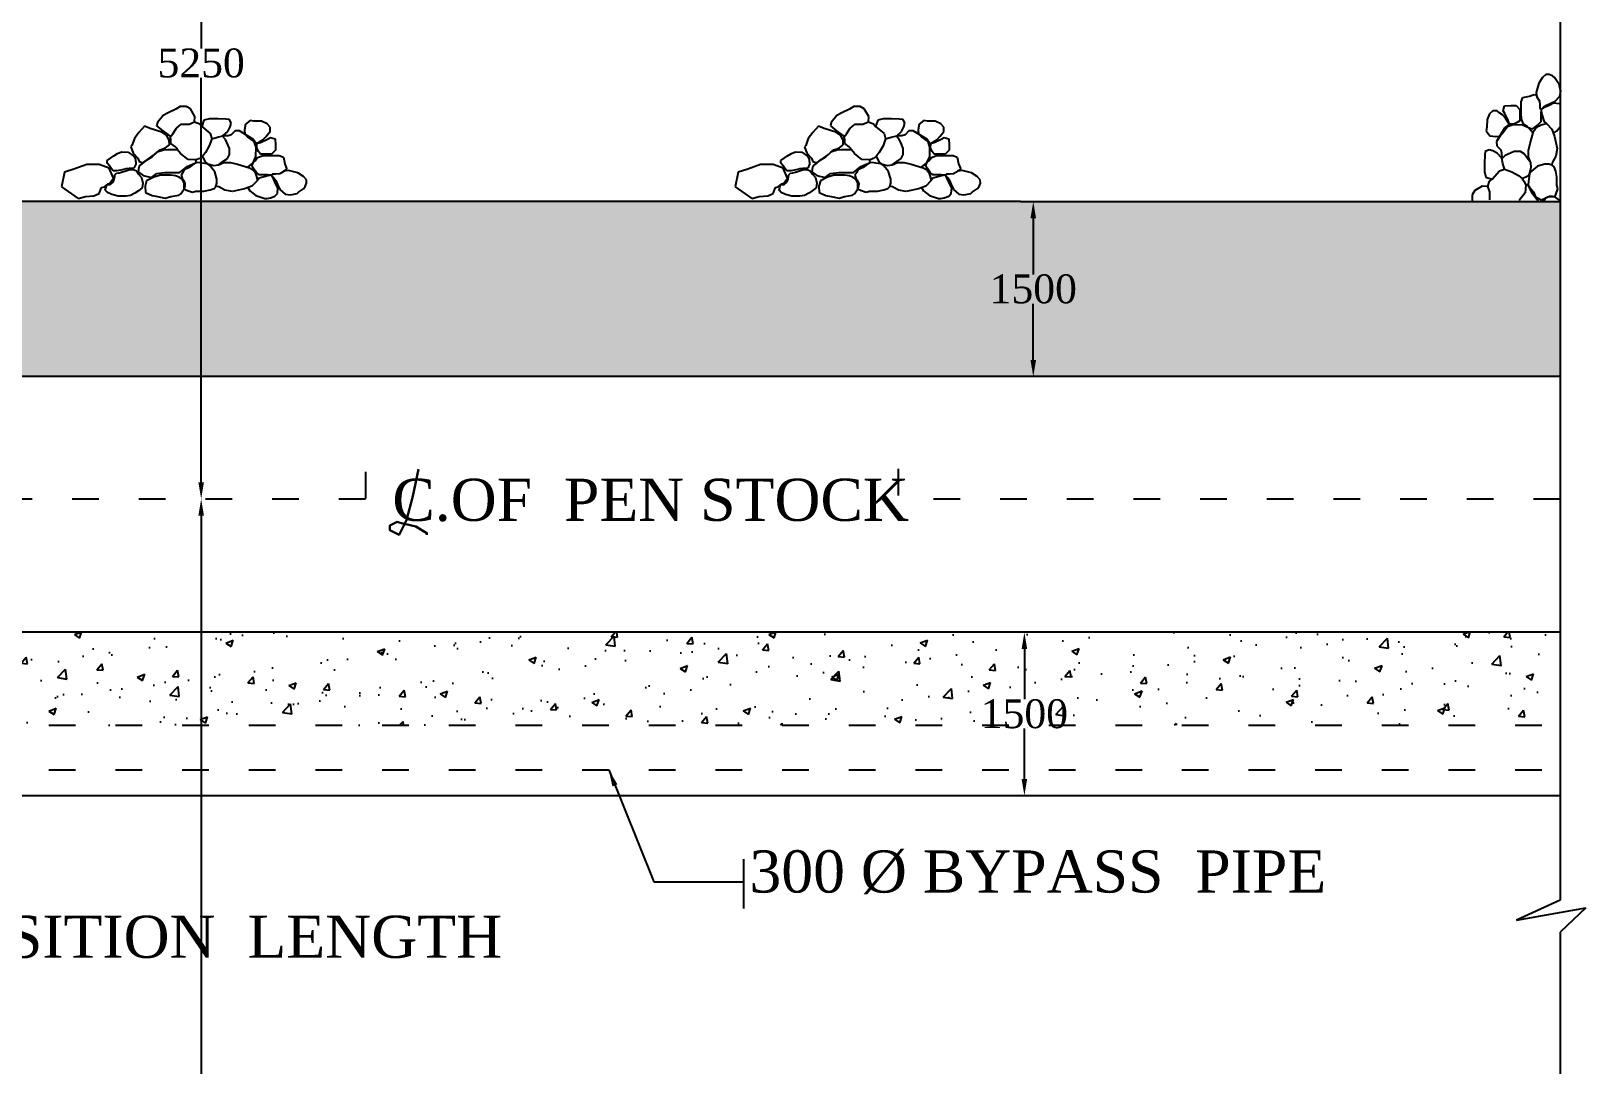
# Model space of a CAD drawing. Header units: millimetres. Extents: x 2343 to 98395, y -428 to 60462.
# Drawn here: x 63435 to 77430, y 43184 to 52489 of the extents above; entities that cross this region are included whole.
import ezdxf

# ---------------------------------------------------------------- set-up
doc = ezdxf.new("R2010")
doc.units = ezdxf.units.MM
doc.header["$MEASUREMENT"] = 0
doc.header["$PDMODE"] = 66
doc.header["$PDSIZE"] = 170
doc.linetypes.add('ACAD_ISO03W100', pattern=[30, 12, -18])
for name, color, linetype in [('DIM', 5, 'Continuous'), ('DOT LINE', 3, 'ACAD_ISO03W100'), ('DWG. LINE', 1, 'Continuous'), ('HATCH', 2, 'Continuous'), ('TEXT', 7, 'Continuous')]:
    doc.layers.add(name, color=color, linetype=linetype)
doc.styles.get("Standard").update_dxf_attribs({"font": 'times.ttf', "height": 260})
doc.dimstyles.get("Standard").update_dxf_attribs({"dimtxt": 260, "dimasz": 150, "dimexe": 0.18, "dimexo": 0.0625, "dimgap": 0.09, "dimtad": 0, "dimtih": 1, "dimtoh": 1, "dimdec": 1, "dimzin": 0, "dimdsep": 46, "dimtxsty": 'Standard', "dimcen": 0.09, "dimse1": 1, "dimse2": 1, "dimclrd": 5, "dimclre": 5, "dimclrt": 4, "dimadec": 0, "dimazin": 0, "dimtfac": 1, "dimtdec": 1, "dimtofl": 0, "dimtmove": 0, "dimatfit": 3, "dimfxl": 0, "dimtolj": 1, "dimtzin": 0, "dimarcsym": 0})
pattern_1 = [(50, (1115, 3101.15), (680.423, -59.5293), [71.148, -782.6293]), (355, (1115, 3101.15), (-131.6253, 713.561), [56.9185, -626.1034]), (100.4514, (1171.7, 3096.2), (548.798, 654.031), [60.4666, -665.1326]), (46.1842, (1115, 3290.9), (1012.429, -157.018), [106.722, -1173.944]), (96.6356, (1199.3, 3277.8), (886.66, 924.089), [90.7, -997.699]), (351.1842, (1115, 3290.9), (886.659, 924.09), [85.378, -939.155]), (21, (1209.84, 3243.44), (566.251, -381.941), [71.148, -782.6293]), (326, (1209.84, 3243.44), (230.819, 687.9075), [56.9185, -626.1034]), (71.4514, (1257, 3211.6), (797.07, 305.966), [60.4666, -665.1326]), (37.5, (1114.98, 3101.15), (11.53534, 315.79695), [0, -618.5143, 0, -635.5899, 0, -628.475]), (7.5, (1114.98, 3101.15), (249.5587, 374.1554), [0, -362.3811, 0, -604.2847, 0, -239.532]), (327.5, (903.43, 3101.15), (506.40616, -21.3965), [0, -237.1604, 0, -739.9404, 0, -981.844]), (317.5, (808.57, 3101.15), (553.2347, 94.9637), [0, -308.3085, 0, -491.3963, 0, -697.2516])]

# ---------------------------------------------------------------- blocks, each defined once
blk = doc.blocks.new('*D60')
at = {"layer": 'Defpoints', "color": 0}
for p in [(72376, 47078), (72376, 45608), (72376, 45608)]:
    blk.add_point(p, dxfattribs=at)
at = {"layer": 'DIM', "color": 5, "lineweight": -2}
for p, q in [((72376, 46928), (72376, 46475)), ((72376, 45758), (72376, 46211))]:
    blk.add_line(p, q, dxfattribs=at)
at = {"layer": 'DIM', "color": 5}
for points in [[(72351, 46928), (72401, 46928), (72376, 47078)], [(72351, 45758), (72401, 45758), (72376, 45608)]]:
    blk.add_solid(points, dxfattribs=at)
at = {"layer": 'DIM', "color": 4, "insert": (72376, 46343), "char_height": 260, "attachment_point": 5}
blk.add_mtext('\\A1;1500', dxfattribs=at)
blk = doc.blocks.new('*D62')
at = {"layer": 'Defpoints', "color": 0}
for p in [(64966, 56124), (64966, 48277, 19), (64966, 48277)]:
    blk.add_point(p, dxfattribs=at)
at = {"layer": 'DIM', "color": 5, "lineweight": -2}
for p, q in [((64966, 55974), (64966, 52333)), ((64966, 48427), (64966, 52068))]:
    blk.add_line(p, q, dxfattribs=at)
at = {"layer": 'DIM', "color": 5}
for points in [[(64941, 55974), (64991, 55974), (64966, 56124)], [(64941, 48427), (64991, 48427), (64966, 48277)]]:
    blk.add_solid(points, dxfattribs=at)
at = {"layer": 'DIM', "color": 4, "insert": (64966, 52200), "char_height": 260, "attachment_point": 5}
blk.add_mtext('\\A1;5250', dxfattribs=at)
blk = doc.blocks.new('*D66')
at = {"layer": 'Defpoints', "color": 0}
for p in [(64966, 48277), (64966, 36460), (64966, 36460)]:
    blk.add_point(p, dxfattribs=at)
at = {"layer": 'DIM', "color": 5, "lineweight": -2}
for p, q in [((64966, 48127), (64966, 42501)), ((64966, 36610), (64966, 42236))]:
    blk.add_line(p, q, dxfattribs=at)
at = {"layer": 'DIM', "color": 5}
for points in [[(64941, 48127), (64991, 48127), (64966, 48277)], [(64941, 36610), (64991, 36610), (64966, 36460)]]:
    blk.add_solid(points, dxfattribs=at)
at = {"layer": 'DIM', "color": 4, "insert": (64966, 42368), "char_height": 260, "attachment_point": 5}
blk.add_mtext('\\A1;12000', dxfattribs=at)
blk = doc.blocks.new('*D70')
at = {"layer": 'Defpoints', "color": 0}
for p in [(72456, 50954), (72456, 49379), (72456, 49379)]:
    blk.add_point(p, dxfattribs=at)
at = {"layer": 'DIM', "color": 5, "lineweight": -2}
for p, q in [((72456, 50804), (72456, 50299)), ((72456, 49529), (72456, 50034))]:
    blk.add_line(p, q, dxfattribs=at)
at = {"layer": 'DIM', "color": 5}
for points in [[(72431, 50804), (72481, 50804), (72456, 50954)], [(72431, 49529), (72481, 49529), (72456, 49379)]]:
    blk.add_solid(points, dxfattribs=at)
at = {"layer": 'DIM', "color": 4, "insert": (72456, 50167), "char_height": 260, "attachment_point": 5}
blk.add_mtext('\\A1;1500', dxfattribs=at)

msp = doc.modelspace()

# ---------------------------------------------------------------- hatches: boundary and pattern name
at = {"layer": 'HATCH'}
h = msp.add_hatch(dxfattribs=at)
h.set_pattern_fill('AR-CONC', color=256, scale=94.864159, style=0)
h.set_pattern_definition(pattern_1)
h.paths.add_polyline_path([(77198, 50954.24), (72340.54, 50954.24), (61608.73, 50954.24), (61608.73, 51355.53), (58815.05, 51355.53), (58815.05, 49648.37), (58815.05, 49209.2), (61452.5, 49378.82), (77198, 49378.82)])
h = msp.add_hatch(dxfattribs=at)
h.set_pattern_fill('AR-CONC', color=256, scale=94.864159, style=0)
h.set_pattern_definition(pattern_1)
h.paths.add_polyline_path([(68236.31, 47078.42), (61440.27, 47078.42), (61440.27, 47079.27), (58815.05, 47277.67), (58815.05, 46858.83), (58815.05, 46240.61), (68236.31, 46240.61)])
h = msp.add_hatch(dxfattribs=at)
h.set_pattern_fill('AR-CONC', color=256, scale=94.864159, style=0)
h.set_pattern_definition(pattern_1)
h.paths.add_polyline_path([(77198, 47078.42), (68236.31, 47078.42), (68236.31, 46240.61), (77198, 46240.61)])
h.paths.add_polyline_path([(71916.61, 46559.05), (72835.12, 46559.05), (72835.12, 46127.24), (71916.61, 46127.24)], flags=9)

# ---------------------------------------------------------------- linework, layer by layer
at = {"layer": 'DIM'}
msp.add_line((69846.36, 45035.1), (69846.36, 44591.57), dxfattribs=at)
at = {"layer": 'DOT LINE', "ltscale": 20}
for p, q in [((66444.66, 48521.98), (66444.66, 48016.01)), ((71238.71, 48548.98), (71238.71, 48016.01)), ((66444.66, 48276.83), (55124.29, 48276.83)), ((77198, 48276.83), (71238.71, 48276.83)), ((55194.78, 46240.61), (77198, 46240.61)), ((55194.78, 45838.92), (77198, 45838.92))]:
    msp.add_line(p, q, dxfattribs=at)
at = {"layer": 'DWG. LINE'}
for p, q in [((77198, 53059.75), (77198, 51972.92)), ((77198, 52315.96), (77198, 45419.74)), ((72340.54, 50954.24), (61608.73, 50954.24)), ((72340.54, 50954.24), (77198, 50954.24)), ((77198, 49378.82), (61452.5, 49378.82)), ((77198, 47078.42), (61451.56, 47078.42)), ((61519.29, 45607.87), (77198, 45607.87)), ((77198, 45607.87), (77198, 44666.16)), ((77198, 44666.16), (76805.83, 44487.02)), ((76805.83, 44487.02), (77430.45, 44598.22)), ((77430.45, 44598.22), (77198, 44379.67)), ((77198, 44379.67), (77198, 37242.94))]:
    msp.add_line(p, q, dxfattribs=at)
at = {"layer": 'HATCH'}
for p, q in [((77038.66, 52071.08), (77005.41, 52019.04)), ((77068.5, 52096.68), (77038.66, 52071.08)), ((77099.19, 52099.24), (77068.5, 52096.68)), ((77129.03, 52086.44), (77099.19, 52099.24)), ((77148.64, 52071.08), (77129.03, 52086.44)), ((77177.66, 52024.87), (77148.64, 52071.08)), ((77005.41, 52019.04), (76983.25, 51935.43)), ((76983.25, 51935.43), (76988.36, 51897.89)), ((77190.45, 52012.93), (77177.66, 52024.87)), ((77198.98, 51967.71), (77190.45, 52012.93)), ((77197.27, 51904.57), (77204.09, 51949.79)), ((77204.09, 51949.79), (77198.98, 51967.71)), ((64737.68, 51785.08), (64668.03, 51753.6)), ((64777.48, 51809.94), (64737.68, 51785.08)), ((64832.2, 51809.94), (64777.48, 51809.94)), ((64870.34, 51788.4), (64832.2, 51809.94)), ((64910.14, 51720.46), (64870.34, 51788.4)), ((70802.44, 51785.08), (70732.79, 51753.6)), ((70842.24, 51809.94), (70802.44, 51785.08)), ((70896.96, 51809.94), (70842.24, 51809.94)), ((70935.1, 51788.4), (70896.96, 51809.94)), ((70974.9, 51720.46), (70935.1, 51788.4)), ((76686.72, 51772.57), (76699, 51814.89)), ((76699, 51814.89), (76753.56, 51817.62)), ((76753.56, 51817.62), (76801.3, 51818.98)), ((76801.3, 51818.98), (76836.77, 51782.13)), ((76836.77, 51782.13), (76836.77, 51728.89)), ((76847.41, 51852.7), (76862.76, 51891.09)), ((76847.41, 51798.1), (76847.41, 51852.7)), ((76849.12, 51749.47), (76847.41, 51798.1)), ((76862.76, 51891.09), (76892.6, 51897.07)), ((76892.6, 51897.07), (76923.29, 51903.04)), ((76923.29, 51903.04), (76965.06, 51918.39)), ((76965.06, 51918.39), (76978.7, 51915.84)), ((76978.7, 51915.84), (76990.63, 51894)), ((76988.36, 51897.89), (77012.23, 51856.94)), ((77012.23, 51856.94), (77015.64, 51822.81)), ((77015.64, 51822.81), (77015.64, 51792.95)), ((77015.64, 51792.95), (77027.1, 51783.66)), ((77027.1, 51783.66), (77023.31, 51746.02)), ((77027.1, 51783.66), (77048.37, 51804.4)), ((77049.1, 51797.97), (77027.1, 51783.66)), ((77027.1, 51783.66), (77030.4, 51748.42)), ((77048.37, 51804.4), (77074.48, 51821.46)), ((77100.82, 51820), (77049.1, 51797.97)), ((77074.48, 51821.46), (77108.58, 51836.93)), ((77139.33, 51840.92), (77100.82, 51820)), ((77108.58, 51836.93), (77153.34, 51857.19)), ((77191.04, 51835.41), (77139.33, 51840.92)), ((77153.34, 51857.19), (77197.27, 51904.57)), ((64571.85, 51665.78), (64565.22, 51635.95)), ((64623.26, 51728.74), (64571.85, 51665.78)), ((64668.03, 51753.6), (64623.26, 51728.74)), ((64742.65, 51614.41), (64787.43, 51650.86)), ((64787.43, 51650.86), (64857.07, 51650.86)), ((64857.07, 51650.86), (64906.82, 51670.75)), ((64906.82, 51670.75), (64910.14, 51720.46)), ((64906.82, 51670.75), (64954, 51654.89)), ((64954, 51654.89), (64971.49, 51630.98)), ((64991.39, 51687.32), (64971.49, 51630.98)), ((65041.14, 51700.57), (64991.39, 51687.32)), ((65115.76, 51700.57), (65041.14, 51700.57)), ((65187.07, 51697.26), (65115.76, 51700.57)), ((65220.23, 51693.95), (65187.07, 51697.26)), ((65235.16, 51659.15), (65220.23, 51693.95)), ((65226.87, 51626.01), (65235.16, 51659.15)), ((65363.78, 51652.45), (65355.59, 51599.25)), ((65407.46, 51683.83), (65363.78, 51652.45)), ((65440.22, 51678.37), (65407.46, 51683.83)), ((65508.48, 51677.01), (65440.22, 51678.37)), ((65560.35, 51653.82), (65508.48, 51677.01)), ((65587.65, 51625.17), (65560.35, 51653.82)), ((70636.61, 51665.78), (70629.98, 51635.95)), ((70688.02, 51728.74), (70636.61, 51665.78)), ((70732.79, 51753.6), (70688.02, 51728.74)), ((70807.41, 51614.41), (70852.18, 51650.86)), ((70852.18, 51650.86), (70921.83, 51650.86)), ((70921.83, 51650.86), (70971.58, 51670.75)), ((70971.58, 51670.75), (70974.9, 51720.46)), ((70971.58, 51670.75), (71018.76, 51654.89)), ((71018.76, 51654.89), (71036.25, 51630.98)), ((71056.15, 51687.32), (71036.25, 51630.98)), ((71105.9, 51700.57), (71056.15, 51687.32)), ((71180.52, 51700.57), (71105.9, 51700.57)), ((71251.83, 51697.26), (71180.52, 51700.57)), ((71284.99, 51693.95), (71251.83, 51697.26)), ((71299.92, 51659.15), (71284.99, 51693.95)), ((71291.62, 51626.01), (71299.92, 51659.15)), ((71428.54, 51652.45), (71420.35, 51599.25)), ((71472.22, 51683.83), (71428.54, 51652.45)), ((71504.98, 51678.37), (71472.22, 51683.83)), ((71573.24, 51677.01), (71504.98, 51678.37)), ((71625.11, 51653.82), (71573.24, 51677.01)), ((71652.41, 51625.17), (71625.11, 51653.82)), ((76540.76, 51692.03), (76539.4, 51623.78)), ((76563.95, 51743.9), (76540.76, 51692.03)), ((76592.6, 51771.21), (76563.95, 51743.9)), ((76632.16, 51769.84), (76592.6, 51771.21)), ((76655.35, 51750.73), (76632.16, 51769.84)), ((76678.54, 51734.35), (76655.35, 51750.73)), ((76707.18, 51705.68), (76678.54, 51734.35)), ((76700.36, 51746.63), (76686.72, 51772.57)), ((76731.73, 51683.84), (76700.36, 51746.63)), ((76701.72, 51618.32), (76741.28, 51646.98)), ((76739.96, 51652.1), (76707.18, 51705.68)), ((76774.36, 51644.37), (76723.89, 51627.99)), ((76741.28, 51646.98), (76731.73, 51683.84)), ((76780.84, 51649.71), (76739.96, 51652.1)), ((76858.93, 51643.01), (76774.36, 51644.37)), ((76812.21, 51664.73), (76780.84, 51649.71)), ((76836.77, 51682.48), (76812.21, 51664.73)), ((76836.77, 51728.89), (76836.77, 51682.48)), ((76850.82, 51698.27), (76849.12, 51749.47)), ((76865.31, 51658.18), (76850.82, 51698.27)), ((76913.81, 51617.84), (76858.93, 51643.01)), ((76896.29, 51635.11), (76865.31, 51658.18)), ((77001.15, 51647.91), (76965.34, 51621.46)), ((77023.31, 51670.94), (77001.15, 51647.91)), ((77002.43, 51634.5), (77028.68, 51644.51)), ((77023.31, 51746.02), (77023.31, 51714.46)), ((77023.31, 51714.46), (77023.31, 51670.94)), ((77028.68, 51644.51), (77074.93, 51655.77)), ((77030.4, 51748.42), (77053.5, 51671.35)), ((77053.5, 51671.35), (77074.93, 51655.77)), ((77074.93, 51655.77), (77123.68, 51606.98)), ((64365.83, 51520.83), (64343.03, 51457.66)), ((64406.25, 51575.72), (64365.83, 51520.83)), ((64457.03, 51631.64), (64406.25, 51575.72)), ((64507.82, 51611.97), (64457.03, 51631.64)), ((64613.53, 51577.79), (64507.82, 51611.97)), ((64565.22, 51635.95), (64621.6, 51591.21)), ((64654.99, 51550.86), (64613.53, 51577.79)), ((64621.6, 51591.21), (64665, 51556.77)), ((64678.82, 51506.33), (64654.99, 51550.86)), ((64665, 51556.77), (64694.56, 51543.16)), ((64680.9, 51464.9), (64678.82, 51506.33)), ((64693.95, 51512.89), (64687.28, 51546.51)), ((64693.95, 51477.39), (64693.95, 51512.89)), ((64694.56, 51543.16), (64711.15, 51564.7)), ((64711.15, 51564.7), (64742.65, 51614.41)), ((64971.49, 51630.98), (65047.77, 51566.36)), ((65062.7, 51519.96), (65038.86, 51454.84)), ((65047.77, 51566.36), (65062.7, 51519.96)), ((65062.7, 51519.96), (65112.45, 51534.87)), ((65112.45, 51534.87), (65162.2, 51544.81)), ((65184.51, 51514.09), (65158.94, 51541.81)), ((65162.2, 51544.81), (65205.31, 51584.58)), ((65208.16, 51547.42), (65162.2, 51544.81)), ((65198.27, 51486.59), (65184.51, 51514.09)), ((65205.31, 51584.58), (65226.87, 51626.01)), ((65236.83, 51554.24), (65208.16, 51547.42)), ((65272.32, 51589.71), (65236.83, 51554.24)), ((65310.54, 51592.43), (65272.32, 51589.71)), ((65363.78, 51558.33), (65310.54, 51592.43)), ((65326.84, 51581.99), (65434.76, 51516.05)), ((65355.59, 51599.25), (65358.59, 51561.66)), ((65384.37, 51537.53), (65363.78, 51558.33)), ((65444.44, 51493.88), (65384.37, 51537.53)), ((65434.76, 51516.05), (65463.43, 51476.49)), ((65468.55, 51477.81), (65522.13, 51510.59)), ((65500.29, 51486.04), (65563.08, 51517.41)), ((65522.13, 51510.59), (65550.8, 51539.24)), ((65550.8, 51539.24), (65567.18, 51562.42)), ((65563.08, 51517.41), (65589.02, 51531.05)), ((65567.18, 51562.42), (65586.29, 51585.61)), ((65586.29, 51585.61), (65587.65, 51625.17)), ((65589.02, 51531.05), (65631.34, 51518.77)), ((65631.34, 51518.77), (65634.07, 51464.21)), ((70430.58, 51520.83), (70407.78, 51457.66)), ((70471, 51575.72), (70430.58, 51520.83)), ((70521.79, 51631.64), (70471, 51575.72)), ((70572.57, 51611.97), (70521.79, 51631.64)), ((70678.29, 51577.79), (70572.57, 51611.97)), ((70629.98, 51635.95), (70686.36, 51591.21)), ((70719.74, 51550.86), (70678.29, 51577.79)), ((70686.36, 51591.21), (70729.76, 51556.77)), ((70743.58, 51506.33), (70719.74, 51550.86)), ((70729.76, 51556.77), (70759.32, 51543.16)), ((70745.65, 51464.9), (70743.58, 51506.33)), ((70758.7, 51512.89), (70752.04, 51546.51)), ((70758.7, 51477.39), (70758.7, 51512.89)), ((70759.32, 51543.16), (70775.9, 51564.7)), ((70775.9, 51564.7), (70807.41, 51614.41)), ((71036.25, 51630.98), (71112.53, 51566.36)), ((71127.46, 51519.96), (71103.62, 51454.84)), ((71112.53, 51566.36), (71127.46, 51519.96)), ((71127.46, 51519.96), (71177.2, 51534.87)), ((71177.2, 51534.87), (71226.95, 51544.81)), ((71249.26, 51514.09), (71223.69, 51541.81)), ((71226.95, 51544.81), (71270.07, 51584.58)), ((71272.92, 51547.42), (71226.95, 51544.81)), ((71263.02, 51486.59), (71249.26, 51514.09)), ((71270.07, 51584.58), (71291.62, 51626.01)), ((71301.58, 51554.24), (71272.92, 51547.42)), ((71337.08, 51589.71), (71301.58, 51554.24)), ((71375.3, 51592.43), (71337.08, 51589.71)), ((71428.54, 51558.33), (71375.3, 51592.43)), ((71391.6, 51581.99), (71499.52, 51516.05)), ((71420.35, 51599.25), (71423.35, 51561.66)), ((71449.13, 51537.53), (71428.54, 51558.33)), ((71509.2, 51493.88), (71449.13, 51537.53)), ((71499.52, 51516.05), (71528.19, 51476.49)), ((71533.31, 51477.81), (71586.89, 51510.59)), ((71565.05, 51486.04), (71627.84, 51517.41)), ((71586.89, 51510.59), (71615.55, 51539.24)), ((71615.55, 51539.24), (71631.93, 51562.42)), ((71627.84, 51517.41), (71653.78, 51531.05)), ((71631.93, 51562.42), (71651.05, 51585.61)), ((71651.05, 51585.61), (71652.41, 51625.17)), ((71653.78, 51531.05), (71696.09, 51518.77)), ((71696.09, 51518.77), (71698.82, 51464.21)), ((76539.4, 51623.78), (76533.94, 51591.02)), ((76533.94, 51591.02), (76565.32, 51547.33)), ((76565.32, 51547.33), (76618.52, 51539.14)), ((76618.52, 51539.14), (76656.11, 51542.14)), ((76659.44, 51547.33), (76625.34, 51494.09)), ((76635.78, 51510.39), (76701.72, 51618.32)), ((76680.24, 51567.93), (76659.44, 51547.33)), ((76723.89, 51627.99), (76680.24, 51567.93)), ((76909.07, 51619.75), (76896.29, 51635.11)), ((76944.88, 51605.25), (76909.07, 51619.75)), ((76954.54, 51570.04), (76913.81, 51617.84)), ((76927.43, 51475.64), (76958.68, 51584.47)), ((76965.34, 51621.46), (76944.88, 51605.25)), ((76958.68, 51584.47), (76976.18, 51613.24)), ((76976.18, 51613.24), (77002.43, 51634.5)), ((77123.68, 51606.98), (77148.68, 51540.68)), ((77137.59, 51570.08), (77166.83, 51587.66)), ((77148.68, 51540.68), (77172.43, 51430.6)), ((77166.83, 51587.66), (77198, 51628.12)), ((64118.86, 51323.52), (64178.97, 51367.01)), ((64178.97, 51367.01), (64214.21, 51387.73)), ((64214.21, 51387.73), (64250.48, 51403.26)), ((64250.48, 51403.26), (64308.52, 51400.15)), ((64308.52, 51400.15), (64360.34, 51363.91)), ((64343.03, 51457.66), (64331.62, 51445.72)), ((64331.62, 51445.72), (64353.38, 51388.76)), ((64353.38, 51388.76), (64394.84, 51346.3)), ((64360.34, 51363.91), (64374.85, 51336.98)), ((64484.13, 51333.29), (64547.19, 51378.4)), ((64569.99, 51399.12), (64524.39, 51357.69)), ((64547.19, 51378.4), (64569.99, 51399.12)), ((64569.99, 51399.12), (64595.9, 51420.87)), ((64626.99, 51417.76), (64569.99, 51399.12)), ((64595.9, 51420.87), (64645.65, 51439.51)), ((64665.34, 51420.87), (64626.99, 51417.76)), ((64645.65, 51439.51), (64680.9, 51464.9)), ((64754.47, 51419.83), (64665.34, 51420.87)), ((64733.74, 51446.15), (64693.95, 51477.39)), ((64756.47, 51426.27), (64733.74, 51446.15)), ((64781.42, 51387.72), (64754.47, 51419.83)), ((64848.79, 51333.87), (64781.42, 51387.72)), ((65004.22, 51395.38), (64977.58, 51359.87)), ((65038.86, 51454.84), (65004.22, 51395.38)), ((65220.78, 51432.84), (65198.27, 51486.59)), ((65202.02, 51341.59), (65220.78, 51376.59)), ((65220.78, 51376.59), (65220.78, 51432.84)), ((65460.82, 51443.41), (65444.44, 51493.88)), ((65459.45, 51358.84), (65460.82, 51443.41)), ((65463.43, 51476.49), (65500.29, 51486.04)), ((65466.16, 51436.93), (65468.55, 51477.81)), ((65481.18, 51405.56), (65466.16, 51436.93)), ((65474.62, 51352.46), (65514.72, 51366.95)), ((65498.92, 51381), (65481.18, 51405.56)), ((65545.34, 51381), (65498.92, 51381)), ((65514.72, 51366.95), (65565.91, 51368.65)), ((65598.57, 51381), (65545.34, 51381)), ((65565.91, 51368.65), (65614.54, 51370.36)), ((65635.43, 51416.47), (65598.57, 51381)), ((65614.54, 51370.36), (65669.15, 51370.36)), ((65634.07, 51464.21), (65635.43, 51416.47)), ((65669.15, 51370.36), (65707.54, 51355.01)), ((70183.61, 51323.52), (70243.73, 51367.01)), ((70243.73, 51367.01), (70278.96, 51387.73)), ((70278.96, 51387.73), (70315.24, 51403.26)), ((70315.24, 51403.26), (70373.28, 51400.15)), ((70373.28, 51400.15), (70425.1, 51363.91)), ((70407.78, 51457.66), (70396.37, 51445.72)), ((70396.37, 51445.72), (70418.14, 51388.76)), ((70418.14, 51388.76), (70459.59, 51346.3)), ((70425.1, 51363.91), (70439.61, 51336.98)), ((70548.89, 51333.29), (70611.95, 51378.4)), ((70634.75, 51399.12), (70589.15, 51357.69)), ((70611.95, 51378.4), (70634.75, 51399.12)), ((70634.75, 51399.12), (70660.66, 51420.87)), ((70691.75, 51417.76), (70634.75, 51399.12)), ((70660.66, 51420.87), (70710.41, 51439.51)), ((70730.1, 51420.87), (70691.75, 51417.76)), ((70710.41, 51439.51), (70745.65, 51464.9)), ((70819.23, 51419.83), (70730.1, 51420.87)), ((70798.49, 51446.15), (70758.7, 51477.39)), ((70821.23, 51426.27), (70798.49, 51446.15)), ((70846.18, 51387.72), (70819.23, 51419.83)), ((70913.54, 51333.87), (70846.18, 51387.72)), ((71068.98, 51395.38), (71042.34, 51359.87)), ((71103.62, 51454.84), (71068.98, 51395.38)), ((71285.54, 51432.84), (71263.02, 51486.59)), ((71266.78, 51341.59), (71285.54, 51376.59)), ((71285.54, 51376.59), (71285.54, 51432.84)), ((71525.58, 51443.41), (71509.2, 51493.88)), ((71524.21, 51358.84), (71525.58, 51443.41)), ((71528.19, 51476.49), (71565.05, 51486.04)), ((71530.92, 51436.93), (71533.31, 51477.81)), ((71545.93, 51405.56), (71530.92, 51436.93)), ((71539.38, 51352.46), (71579.48, 51366.95)), ((71563.68, 51381), (71545.93, 51405.56)), ((71610.09, 51381), (71563.68, 51381)), ((71579.48, 51366.95), (71630.67, 51368.65)), ((71663.33, 51381), (71610.09, 51381)), ((71630.67, 51368.65), (71679.3, 51370.36)), ((71700.19, 51416.47), (71663.33, 51381)), ((71679.3, 51370.36), (71733.9, 51370.36)), ((71698.82, 51464.21), (71700.19, 51416.47)), ((71733.9, 51370.36), (71772.3, 51355.01)), ((76520.51, 51370.62), (76517.2, 51299.32)), ((76523.82, 51403.79), (76520.51, 51370.62)), ((76558.62, 51418.71), (76523.82, 51403.79)), ((76591.76, 51410.42), (76558.62, 51418.71)), ((76633.19, 51388.86), (76591.76, 51410.42)), ((76625.34, 51494.09), (76628.06, 51455.87)), ((76628.06, 51455.87), (76663.53, 51420.38)), ((76672.96, 51345.75), (76633.19, 51388.86)), ((76663.53, 51420.38), (76670.35, 51391.71)), ((76670.35, 51391.71), (76672.96, 51345.75)), ((76703.68, 51368.06), (76675.96, 51342.49)), ((76731.18, 51381.82), (76703.68, 51368.06)), ((76784.93, 51404.34), (76731.18, 51381.82)), ((76841.18, 51404.34), (76784.93, 51404.34)), ((76876.18, 51385.57), (76841.18, 51404.34)), ((76902.43, 51345.54), (76876.18, 51385.57)), ((76912.43, 51413.09), (76927.43, 51475.64)), ((76912.43, 51353.05), (76912.43, 51413.09)), ((77159.93, 51363.06), (77131.18, 51308.02)), ((77172.43, 51430.6), (77159.93, 51363.06)), ((63820.63, 51245.8), (63734.58, 51220.01)), ((63936.79, 51288.8), (63820.63, 51245.8)), ((64048.65, 51288.8), (63936.79, 51288.8)), ((64139.01, 51254.4), (64048.65, 51288.8)), ((64118.86, 51299.7), (64118.86, 51323.52)), ((64139.59, 51275.88), (64118.86, 51299.7)), ((64177.73, 51164.12), (64139.01, 51254.4)), ((64158.24, 51248.95), (64139.59, 51275.88)), ((64172.75, 51230.31), (64158.24, 51248.95)), ((64207.99, 51230.31), (64172.75, 51230.31)), ((64242.19, 51236.52), (64207.99, 51230.31)), ((64291.94, 51248.95), (64242.19, 51236.52)), ((64250.48, 51217.88), (64286.76, 51231.34)), ((64286.76, 51231.34), (64323.03, 51242.74)), ((64316.81, 51253.09), (64288.52, 51248.1)), ((64332.36, 51253.09), (64316.81, 51253.09)), ((64323.03, 51242.74), (64357.23, 51241.7)), ((64361.38, 51254.13), (64332.36, 51253.09)), ((64357.23, 51241.7), (64384.18, 51230.31)), ((64376.92, 51291.41), (64361.38, 51254.13)), ((64374.85, 51336.98), (64376.92, 51291.41)), ((64384.18, 51230.31), (64402.83, 51202.35)), ((64394.84, 51346.3), (64408.31, 51316.27)), ((64404.16, 51264.48), (64397.95, 51220.99)), ((64420.75, 51285.2), (64404.16, 51264.48)), ((64408.31, 51316.27), (64442.35, 51303.46)), ((64461.17, 51319.37), (64420.75, 51285.2)), ((64442.35, 51303.46), (64484.13, 51333.29)), ((64524.39, 51357.69), (64461.17, 51319.37)), ((64772.09, 51214.77), (64804.22, 51240.66)), ((64813.66, 51240.77), (64801.68, 51215.56)), ((64804.22, 51240.66), (64840.5, 51268.63)), ((64859.07, 51260.3), (64813.66, 51240.77)), ((64840.5, 51268.63), (64922.37, 51306.94)), ((64918.23, 51328.69), (64848.79, 51333.87)), ((64886.19, 51282.36), (64859.07, 51260.3)), ((64922.37, 51306.94), (64886.19, 51282.36)), ((64925.18, 51329.7), (64918.23, 51328.69)), ((64922.37, 51306.94), (64918.23, 51328.69)), ((64954.93, 51303.78), (64922.37, 51306.94)), ((64950.93, 51343.01), (64925.18, 51329.7)), ((64977.58, 51359.87), (64950.93, 51343.01)), ((64973.21, 51300.63), (64954.93, 51303.78)), ((65021.77, 51293.7), (64973.21, 51300.63)), ((64977.58, 51359.87), (65003.12, 51310.34)), ((65003.12, 51310.34), (65021.77, 51293.7)), ((65043.21, 51277.95), (65021.77, 51293.7)), ((65021.77, 51293.7), (65079.43, 51279.09)), ((65075.44, 51240.53), (65043.21, 51277.95)), ((65088.06, 51222.26), (65075.44, 51240.53)), ((65079.43, 51279.09), (65120.71, 51284.09)), ((65120.71, 51284.09), (65161.99, 51315.34)), ((65120.71, 51284.09), (65169.49, 51305.34)), ((65161.99, 51315.34), (65202.02, 51341.59)), ((65169.49, 51305.34), (65229.54, 51305.34)), ((65229.54, 51305.34), (65292.08, 51290.34)), ((65292.08, 51290.34), (65400.91, 51259.09)), ((65386.49, 51263.23), (65434.28, 51303.97)), ((65400.91, 51259.09), (65429.68, 51241.59)), ((65421.7, 51272.89), (65436.2, 51308.7)), ((65437.91, 51252.43), (65421.7, 51272.89)), ((65429.68, 51241.59), (65450.95, 51215.34)), ((65434.28, 51303.97), (65459.45, 51358.84)), ((65436.2, 51308.7), (65451.56, 51321.49)), ((65464.35, 51216.62), (65437.91, 51252.43)), ((65451.56, 51321.49), (65474.62, 51352.46)), ((65714.34, 51229.41), (65673.38, 51205.54)), ((65707.54, 51355.01), (65713.51, 51325.18)), ((65732.28, 51239.07), (65710.45, 51227.14)), ((65713.51, 51325.18), (65719.48, 51294.48)), ((65751.88, 51234.53), (65714.34, 51229.41)), ((65719.48, 51294.48), (65734.84, 51252.71)), ((65734.84, 51252.71), (65732.28, 51239.07)), ((65835.49, 51212.36), (65751.88, 51234.53)), ((69885.38, 51245.8), (69799.33, 51220.01)), ((70001.55, 51288.8), (69885.38, 51245.8)), ((70113.41, 51288.8), (70001.55, 51288.8)), ((70203.76, 51254.4), (70113.41, 51288.8)), ((70183.61, 51299.7), (70183.61, 51323.52)), ((70204.34, 51275.88), (70183.61, 51299.7)), ((70242.48, 51164.12), (70203.76, 51254.4)), ((70223, 51248.95), (70204.34, 51275.88)), ((70237.51, 51230.31), (70223, 51248.95)), ((70272.75, 51230.31), (70237.51, 51230.31)), ((70306.95, 51236.52), (70272.75, 51230.31)), ((70356.7, 51248.95), (70306.95, 51236.52)), ((70315.24, 51217.88), (70351.51, 51231.34)), ((70351.51, 51231.34), (70387.79, 51242.74)), ((70381.57, 51253.09), (70353.28, 51248.1)), ((70397.12, 51253.09), (70381.57, 51253.09)), ((70387.79, 51242.74), (70421.99, 51241.7)), ((70426.14, 51254.13), (70397.12, 51253.09)), ((70421.99, 51241.7), (70448.94, 51230.31)), ((70441.68, 51291.41), (70426.14, 51254.13)), ((70439.61, 51336.98), (70441.68, 51291.41)), ((70448.94, 51230.31), (70467.59, 51202.35)), ((70459.59, 51346.3), (70473.07, 51316.27)), ((70468.92, 51264.48), (70462.7, 51220.99)), ((70485.5, 51285.2), (70468.92, 51264.48)), ((70473.07, 51316.27), (70507.1, 51303.46)), ((70525.92, 51319.37), (70485.5, 51285.2)), ((70507.1, 51303.46), (70548.89, 51333.29)), ((70589.15, 51357.69), (70525.92, 51319.37)), ((70836.85, 51214.77), (70868.98, 51240.66)), ((70878.42, 51240.77), (70866.44, 51215.56)), ((70868.98, 51240.66), (70905.25, 51268.63)), ((70923.83, 51260.3), (70878.42, 51240.77)), ((70905.25, 51268.63), (70987.13, 51306.94)), ((70982.98, 51328.69), (70913.54, 51333.87)), ((70950.94, 51282.36), (70923.83, 51260.3)), ((70987.13, 51306.94), (70950.94, 51282.36)), ((70989.93, 51329.7), (70982.98, 51328.69)), ((70987.13, 51306.94), (70982.98, 51328.69)), ((71019.68, 51303.78), (70987.13, 51306.94)), ((71015.69, 51343.01), (70989.93, 51329.7)), ((71042.34, 51359.87), (71015.69, 51343.01)), ((71037.97, 51300.63), (71019.68, 51303.78)), ((71086.53, 51293.7), (71037.97, 51300.63)), ((71042.34, 51359.87), (71067.88, 51310.34)), ((71067.88, 51310.34), (71086.53, 51293.7)), ((71107.97, 51277.95), (71086.53, 51293.7)), ((71086.53, 51293.7), (71144.19, 51279.09)), ((71140.2, 51240.53), (71107.97, 51277.95)), ((71152.81, 51222.26), (71140.2, 51240.53)), ((71144.19, 51279.09), (71185.47, 51284.09)), ((71185.47, 51284.09), (71226.75, 51315.34)), ((71185.47, 51284.09), (71234.25, 51305.34)), ((71226.75, 51315.34), (71266.78, 51341.59)), ((71234.25, 51305.34), (71294.3, 51305.34)), ((71294.3, 51305.34), (71356.84, 51290.34)), ((71356.84, 51290.34), (71465.67, 51259.09)), ((71451.25, 51263.23), (71499.04, 51303.97)), ((71465.67, 51259.09), (71494.44, 51241.59)), ((71486.45, 51272.89), (71500.96, 51308.7)), ((71502.66, 51252.43), (71486.45, 51272.89)), ((71494.44, 51241.59), (71515.71, 51215.34)), ((71499.04, 51303.97), (71524.21, 51358.84)), ((71500.96, 51308.7), (71516.31, 51321.49)), ((71529.11, 51216.62), (71502.66, 51252.43)), ((71516.31, 51321.49), (71539.38, 51352.46)), ((71779.09, 51229.41), (71738.14, 51205.54)), ((71772.3, 51355.01), (71778.27, 51325.18)), ((71797.04, 51239.07), (71775.21, 51227.14)), ((71778.27, 51325.18), (71784.24, 51294.48)), ((71816.63, 51234.53), (71779.09, 51229.41)), ((71784.24, 51294.48), (71799.6, 51252.71)), ((71799.6, 51252.71), (71797.04, 51239.07)), ((71900.24, 51212.36), (71816.63, 51234.53)), ((76517.2, 51299.32), (76517.2, 51224.69)), ((76517.2, 51224.69), (76530.45, 51174.95)), ((76586.79, 51155.05), (76651.42, 51231.33)), ((76651.42, 51231.33), (76697.81, 51246.25)), ((76682.9, 51296), (76672.96, 51345.75)), ((76697.81, 51246.25), (76682.9, 51296)), ((76697.81, 51246.25), (76762.93, 51222.42)), ((76762.93, 51222.42), (76822.4, 51187.78)), ((76933.68, 51304.26), (76902.43, 51345.54)), ((76933.68, 51304.26), (76912.43, 51353.05)), ((76924.07, 51205.33), (76938.68, 51262.98)), ((76939.82, 51226.77), (76924.07, 51205.33)), ((76938.68, 51262.98), (76933.68, 51304.26)), ((76977.24, 51259), (76939.82, 51226.77)), ((76995.51, 51271.61), (76977.24, 51259)), ((77061.05, 51291.79), (76995.51, 51271.61)), ((77098.23, 51291.79), (77061.05, 51291.79)), ((77126.59, 51282.96), (77098.23, 51291.79)), ((77131.18, 51308.02), (77123.66, 51283.87)), ((77144.23, 51266.56), (77126.59, 51282.96)), ((77158.73, 51229.36), (77144.23, 51266.56)), ((77168.81, 51173.6), (77158.73, 51229.36)), ((63734.58, 51220.01), (63708.76, 51086.73)), ((63708.76, 51086.73), (63859.35, 50983.55)), ((64048.65, 51026.54), (64070.17, 51082.43)), ((64070.17, 51082.43), (64095.98, 51086.73)), ((64095.98, 51086.73), (64128.18, 51113.28)), ((64103.31, 51058.39), (64109.53, 51085.32)), ((64109.53, 51085.32), (64117.15, 51104.18)), ((64117.15, 51104.18), (64147.88, 51108.1)), ((64128.18, 51113.28), (64144.77, 51120.53)), ((64144.77, 51120.53), (64177.73, 51164.12)), ((64147.88, 51108.1), (64172.75, 51127.78)), ((64172.75, 51127.78), (64184.15, 51156.78)), ((64184.15, 51156.78), (64188.3, 51182.67)), ((64188.3, 51182.67), (64190.37, 51196.13)), ((64190.37, 51196.13), (64204.88, 51210.63)), ((64204.88, 51210.63), (64227.68, 51211.67)), ((64227.68, 51211.67), (64250.48, 51217.88)), ((64397.95, 51220.99), (64444.58, 51188.88)), ((64402.83, 51202.35), (64429.78, 51172.31)), ((64429.78, 51172.31), (64442.22, 51121.57)), ((64442.22, 51121.57), (64436, 51077.03)), ((64444.58, 51188.88), (64518.17, 51170.24)), ((64474.64, 51140.21), (64461.17, 51092.57)), ((64461.17, 51092.57), (64465.31, 51036.64)), ((64539.93, 51175.42), (64474.64, 51140.21)), ((64518.17, 51170.24), (64566.88, 51207.52)), ((64600.05, 51193.02), (64539.93, 51175.42)), ((64566.88, 51207.52), (64640.47, 51214.77)), ((64692.29, 51193.02), (64600.05, 51193.02)), ((64640.47, 51214.77), (64696.43, 51214.77)), ((64738.93, 51185.77), (64692.29, 51193.02)), ((64696.43, 51214.77), (64744.11, 51214.77)), ((64767.95, 51173.35), (64735.04, 51186.38)), ((64744.11, 51214.77), (64772.09, 51214.77)), ((64798, 51153.67), (64767.95, 51173.35)), ((64801.68, 51215.56), (64786.55, 51190.99)), ((64786.55, 51190.99), (64794.75, 51166.41)), ((64794.75, 51166.41), (64807.36, 51146.24)), ((64813.55, 51121.56), (64798, 51153.67)), ((64807.36, 51146.24), (64820.01, 51116.38)), ((64813.55, 51067.71), (64813.55, 51121.56)), ((64819.38, 51091.81), (64813.55, 51067.71)), ((64820.01, 51116.38), (64819.38, 51091.81)), ((65083.01, 51073.54), (65099.41, 51091.18)), ((65108.24, 51156.72), (65088.06, 51222.26)), ((65099.41, 51091.18), (65108.24, 51119.54)), ((65124.46, 51086.59), (65100.32, 51094.11)), ((65108.24, 51119.54), (65108.24, 51156.72)), ((65179.5, 51057.85), (65124.46, 51086.59)), ((65423.43, 51094.09), (65357.13, 51069.1)), ((65472.21, 51142.84), (65423.43, 51094.09)), ((65450.95, 51215.34), (65460.96, 51189.09)), ((65460.96, 51189.09), (65472.21, 51142.84)), ((65487.39, 51194.46), (65464.35, 51216.62)), ((65487.79, 51164.27), (65472.21, 51142.84)), ((65530.9, 51194.46), (65487.39, 51194.46)), ((65564.87, 51187.37), (65487.79, 51164.27)), ((65562.47, 51194.46), (65530.9, 51194.46)), ((65600.11, 51190.67), (65562.47, 51194.46)), ((65600.11, 51190.67), (65564.87, 51187.37)), ((65609.4, 51202.13), (65600.11, 51190.67)), ((65614.42, 51168.67), (65600.11, 51190.67)), ((65600.11, 51190.67), (65620.85, 51169.4)), ((65639.26, 51202.13), (65609.4, 51202.13)), ((65636.44, 51116.95), (65614.42, 51168.67)), ((65620.85, 51169.4), (65637.91, 51143.29)), ((65657.36, 51078.44), (65636.44, 51116.95)), ((65637.91, 51143.29), (65653.37, 51109.19)), ((65673.38, 51205.54), (65639.26, 51202.13)), ((65653.37, 51109.19), (65673.64, 51064.43)), ((65887.53, 51179.11), (65835.49, 51212.36)), ((65913.13, 51149.27), (65887.53, 51179.11)), ((65887.53, 51069.13), (65902.89, 51088.74)), ((65902.89, 51088.74), (65915.69, 51118.58)), ((65915.69, 51118.58), (65913.13, 51149.27)), ((69799.33, 51220.01), (69773.52, 51086.73)), ((69773.52, 51086.73), (69924.1, 50983.55)), ((70113.41, 51026.54), (70134.92, 51082.43)), ((70134.92, 51082.43), (70160.74, 51086.73)), ((70160.74, 51086.73), (70192.94, 51113.28)), ((70168.07, 51058.39), (70174.29, 51085.32)), ((70174.29, 51085.32), (70181.91, 51104.18)), ((70181.91, 51104.18), (70212.63, 51108.1)), ((70192.94, 51113.28), (70209.52, 51120.53)), ((70209.52, 51120.53), (70242.48, 51164.12)), ((70212.63, 51108.1), (70237.51, 51127.78)), ((70237.51, 51127.78), (70248.91, 51156.78)), ((70248.91, 51156.78), (70253.05, 51182.67)), ((70253.05, 51182.67), (70255.13, 51196.13)), ((70255.13, 51196.13), (70269.64, 51210.63)), ((70269.64, 51210.63), (70292.44, 51211.67)), ((70292.44, 51211.67), (70315.24, 51217.88)), ((70462.7, 51220.99), (70509.34, 51188.88)), ((70467.59, 51202.35), (70494.54, 51172.31)), ((70494.54, 51172.31), (70506.98, 51121.57)), ((70506.98, 51121.57), (70500.76, 51077.03)), ((70509.34, 51188.88), (70582.93, 51170.24)), ((70539.4, 51140.21), (70525.92, 51092.57)), ((70525.92, 51092.57), (70530.07, 51036.64)), ((70604.69, 51175.42), (70539.4, 51140.21)), ((70582.93, 51170.24), (70631.64, 51207.52)), ((70664.8, 51193.02), (70604.69, 51175.42)), ((70631.64, 51207.52), (70705.22, 51214.77)), ((70757.04, 51193.02), (70664.8, 51193.02)), ((70705.22, 51214.77), (70761.19, 51214.77)), ((70803.68, 51185.77), (70757.04, 51193.02)), ((70761.19, 51214.77), (70808.87, 51214.77)), ((70832.7, 51173.35), (70799.79, 51186.38)), ((70808.87, 51214.77), (70836.85, 51214.77)), ((70862.76, 51153.67), (70832.7, 51173.35)), ((70866.44, 51215.56), (70851.31, 51190.99)), ((70851.31, 51190.99), (70859.5, 51166.41)), ((70859.5, 51166.41), (70872.12, 51146.24)), ((70878.31, 51121.56), (70862.76, 51153.67)), ((70872.12, 51146.24), (70884.77, 51116.38)), ((70878.31, 51067.71), (70878.31, 51121.56)), ((70884.14, 51091.81), (70878.31, 51067.71)), ((70884.77, 51116.38), (70884.14, 51091.81)), ((71147.77, 51073.54), (71164.16, 51091.18)), ((71172.99, 51156.72), (71152.81, 51222.26)), ((71164.16, 51091.18), (71172.99, 51119.54)), ((71189.22, 51086.59), (71165.08, 51094.11)), ((71172.99, 51119.54), (71172.99, 51156.72)), ((71244.26, 51057.85), (71189.22, 51086.59)), ((71488.19, 51094.09), (71421.89, 51069.1)), ((71536.97, 51142.84), (71488.19, 51094.09)), ((71515.71, 51215.34), (71525.71, 51189.09)), ((71525.71, 51189.09), (71536.97, 51142.84)), ((71552.15, 51194.46), (71529.11, 51216.62)), ((71552.55, 51164.27), (71536.97, 51142.84)), ((71595.66, 51194.46), (71552.15, 51194.46)), ((71629.63, 51187.37), (71552.55, 51164.27)), ((71627.23, 51194.46), (71595.66, 51194.46)), ((71664.86, 51190.67), (71627.23, 51194.46)), ((71664.86, 51190.67), (71629.63, 51187.37)), ((71674.15, 51202.13), (71664.86, 51190.67)), ((71679.18, 51168.67), (71664.86, 51190.67)), ((71664.86, 51190.67), (71685.6, 51169.4)), ((71704.01, 51202.13), (71674.15, 51202.13)), ((71701.2, 51116.95), (71679.18, 51168.67)), ((71685.6, 51169.4), (71702.67, 51143.29)), ((71722.12, 51078.44), (71701.2, 51116.95)), ((71702.67, 51143.29), (71718.13, 51109.19)), ((71738.14, 51205.54), (71704.01, 51202.13)), ((71718.13, 51109.19), (71738.39, 51064.43)), ((71952.29, 51179.11), (71900.24, 51212.36)), ((71977.88, 51149.27), (71952.29, 51179.11)), ((71952.29, 51069.13), (71967.65, 51088.74)), ((71967.65, 51088.74), (71980.44, 51118.58)), ((71980.44, 51118.58), (71977.88, 51149.27)), ((76497.31, 51093.69), (76429.37, 51053.89)), ((76547.02, 51090.38), (76497.31, 51093.69)), ((76530.45, 51174.95), (76586.79, 51155.05)), ((76547.02, 51090.38), (76562.88, 51137.56)), ((76566.91, 51040.63), (76547.02, 51090.38)), ((76562.88, 51137.56), (76586.79, 51155.05)), ((76822.4, 51187.78), (76857.9, 51161.13)), ((76857.9, 51161.13), (76907.43, 51186.68)), ((76857.9, 51161.13), (76874.76, 51134.49)), ((76874.76, 51134.49), (76888.07, 51108.73)), ((76889.08, 51101.78), (76883.9, 51032.34)), ((76888.07, 51108.73), (76889.08, 51101.78)), ((76910.83, 51105.92), (76889.08, 51101.78)), ((76907.43, 51186.68), (76924.07, 51205.33)), ((76913.99, 51138.48), (76910.83, 51105.92)), ((76949.15, 51024.05), (76910.83, 51105.92)), ((76910.83, 51105.92), (76935.41, 51069.74)), ((76917.14, 51156.77), (76913.99, 51138.48)), ((76924.07, 51205.33), (76917.14, 51156.77)), ((77169.44, 51101.71), (77168.81, 51173.6)), ((77177.63, 51070.18), (77169.44, 51101.71)), ((63859.35, 50983.55), (63923.88, 51000.75)), ((63923.88, 51000.75), (64001.33, 51005.05)), ((64001.33, 51005.05), (64048.65, 51026.54)), ((64123, 51036.64), (64103.31, 51058.39)), ((64161.35, 51019.04), (64123, 51036.64)), ((64219.39, 51002.47), (64161.35, 51019.04)), ((64289.87, 51003.5), (64219.39, 51002.47)), ((64331.32, 51007.65), (64289.87, 51003.5)), ((64369.67, 51031.47), (64331.32, 51007.65)), ((64401.8, 51050.11), (64369.67, 51031.47)), ((64436, 51077.03), (64401.8, 51050.11)), ((64465.31, 51036.64), (64524.39, 51008.68)), ((64524.39, 51008.68), (64573.1, 51001.43)), ((64573.1, 51001.43), (64643.58, 50985.89)), ((64643.58, 50985.89), (64693.32, 51001.43)), ((64693.32, 51001.43), (64763.8, 51011.79)), ((64763.8, 51011.79), (64782.46, 51024.21)), ((64782.46, 51024.21), (64813.55, 51067.71)), ((64813.55, 51067.71), (64834.91, 51056.52)), ((64834.91, 51056.52), (64886.63, 51040.14)), ((64886.63, 51040.14), (64918.16, 51048.33)), ((64918.16, 51048.33), (64990.05, 51048.96)), ((64990.05, 51048.96), (65045.8, 51059.05)), ((65045.8, 51059.05), (65083.01, 51073.54)), ((65247.05, 51045.35), (65179.5, 51057.85)), ((65357.13, 51069.1), (65247.05, 51045.35)), ((65386.52, 51080.18), (65404.11, 51050.94)), ((65404.11, 51050.94), (65456.96, 51010.23)), ((65456.96, 51010.23), (65539.54, 50981.62)), ((65539.54, 50981.62), (65560.47, 50981.62)), ((65560.47, 50981.62), (65590.2, 50988.22)), ((65590.2, 50988.22), (65629.84, 51003.62)), ((65629.84, 51003.62), (65651.86, 51026.73)), ((65651.86, 51026.73), (65657.36, 51078.44)), ((65673.64, 51064.43), (65721.02, 51020.5)), ((65721.02, 51020.5), (65766.24, 51013.68)), ((65766.24, 51013.68), (65784.16, 51018.79)), ((65784.16, 51018.79), (65829.37, 51027.32)), ((65829.37, 51027.32), (65841.32, 51040.11)), ((65841.32, 51040.11), (65887.53, 51069.13)), ((69924.1, 50983.55), (69988.64, 51000.75)), ((69988.64, 51000.75), (70066.08, 51005.05)), ((70066.08, 51005.05), (70113.41, 51026.54)), ((70187.76, 51036.64), (70168.07, 51058.39)), ((70226.11, 51019.04), (70187.76, 51036.64)), ((70284.15, 51002.47), (70226.11, 51019.04)), ((70354.62, 51003.5), (70284.15, 51002.47)), ((70396.08, 51007.65), (70354.62, 51003.5)), ((70434.43, 51031.47), (70396.08, 51007.65)), ((70466.56, 51050.11), (70434.43, 51031.47)), ((70500.76, 51077.03), (70466.56, 51050.11)), ((70530.07, 51036.64), (70589.15, 51008.68)), ((70589.15, 51008.68), (70637.86, 51001.43)), ((70637.86, 51001.43), (70708.33, 50985.89)), ((70708.33, 50985.89), (70758.08, 51001.43)), ((70758.08, 51001.43), (70828.56, 51011.79)), ((70828.56, 51011.79), (70847.21, 51024.21)), ((70847.21, 51024.21), (70878.31, 51067.71)), ((70878.31, 51067.71), (70899.67, 51056.52)), ((70899.67, 51056.52), (70951.38, 51040.14)), ((70951.38, 51040.14), (70982.91, 51048.33)), ((70982.91, 51048.33), (71054.81, 51048.96)), ((71054.81, 51048.96), (71110.56, 51059.05)), ((71110.56, 51059.05), (71147.77, 51073.54)), ((71311.81, 51045.35), (71244.26, 51057.85)), ((71421.89, 51069.1), (71311.81, 51045.35)), ((71451.28, 51080.18), (71468.87, 51050.94)), ((71468.87, 51050.94), (71521.72, 51010.23)), ((71521.72, 51010.23), (71604.3, 50981.62)), ((71604.3, 50981.62), (71625.22, 50981.62)), ((71625.22, 50981.62), (71654.95, 50988.22)), ((71654.95, 50988.22), (71694.59, 51003.62)), ((71694.59, 51003.62), (71716.61, 51026.73)), ((71716.61, 51026.73), (71722.12, 51078.44)), ((71738.39, 51064.43), (71785.78, 51020.5)), ((71785.78, 51020.5), (71831, 51013.68)), ((71831, 51013.68), (71848.91, 51018.79)), ((71848.91, 51018.79), (71894.13, 51027.32)), ((71894.13, 51027.32), (71906.08, 51040.11)), ((71906.08, 51040.11), (71952.29, 51069.13)), ((76429.37, 51053.89), (76407.83, 51015.75)), ((76407.83, 51015.75), (76407.83, 50961.03)), ((76566.91, 50970.98), (76566.91, 51040.63)), ((76883.9, 51032.34), (76830.05, 50964.97)), ((76935.41, 51069.74), (76957.47, 51042.62)), ((76977.11, 50987.77), (76949.15, 51024.05)), ((76957.47, 51042.62), (76977, 50997.22)), ((76977, 50997.22), (77002.21, 50985.24)), ((77003, 50955.64), (76977.11, 50987.77)), ((77002.21, 50985.24), (77026.79, 50970.1)), ((77026.79, 50970.1), (77051.36, 50978.3)), ((77064.1, 50981.55), (77044.42, 50951.5)), ((77051.36, 50978.3), (77071.53, 50990.91)), ((77096.21, 50997.1), (77064.1, 50981.55)), ((77071.53, 50990.91), (77101.39, 51003.56)), ((77150.06, 50997.1), (77096.21, 50997.1)), ((77101.39, 51003.56), (77125.96, 51002.93)), ((77125.96, 51002.93), (77150.06, 50997.1)), ((77150.06, 50997.1), (77161.25, 51018.47)), ((77193.56, 50966.01), (77150.06, 50997.1)), ((77161.25, 51018.47), (77177.63, 51070.18))]:
    msp.add_line(p, q, dxfattribs=at)
at = {"layer": 'TEXT', "lineweight": 30}
msp.add_lwpolyline([(66922.78, 48545.68), (66872.74, 48304.08), (66814.36, 48087.48), (66747.64, 47954.19), (66664.24, 47995.84), (66664.24, 48037.49), (66730.96, 48070.82), (66755.98, 48062.49), (66897.76, 48029.16), (66997.85, 47970.85), (66997.85, 47954.19)], dxfattribs=at)

# ---------------------------------------------------------------- texts
at = {"layer": 'TEXT'}
for s, p in [('C.OF  PEN STOCK', (66686.87, 48080.92, 37.95)), ('300 %%C BYPASS  PIPE', (69901.61, 44735.39)), ('TRANSITION  LENGTH', (61657.42, 44147.93))]:
    msp.add_text(s, height=379.4566, dxfattribs=at).set_placement(p)

# ---------------------------------------------------------------- dimensions: what is measured, and where the dimension line sits
at = {"layer": 'DIM'}
for p1, p2, text, picture, middle in [((64965.75, 56123.99), (64965.75, 48276.83, 18.97), '5250', '*D62', (64965.75, 52200.41)), ((64965.75, 48276.83), (64965.75, 36459.54), '12000', '*D66', (64965.75, 42368.18)), ((72375.87, 47078.42), (72375.87, 45607.87), '1500', '*D60', (72375.87, 46343.14))]:
    dim = msp.add_aligned_dim(p1=p1, p2=p2, distance=0, text=text, dimstyle='Standard', dxfattribs=at)
    dim.commit()
    dim.dimension.update_dxf_attribs({"geometry": picture, "text_midpoint": middle})
dim = msp.add_linear_dim(base=(72455.65, 49378.82), p1=(72455.65, 50954.24), p2=(72455.65, 49378.82), angle=270, text='1500', dimstyle='Standard', dxfattribs=at)
dim.commit()
dim.dimension.update_dxf_attribs({"geometry": '*D70', "text_midpoint": (72455.65, 50166.53), "dimtype": 161})

# ---------------------------------------------------------------- leaders
msp.add_leader([(68634.39, 45838.92), (69041.87, 44831.52), (69846.36, 44831.52)], dimstyle='Standard', override={"dimgap": 0.09, "dimtad": 0}, dxfattribs=at)

doc.saveas('drawing.dxf')
